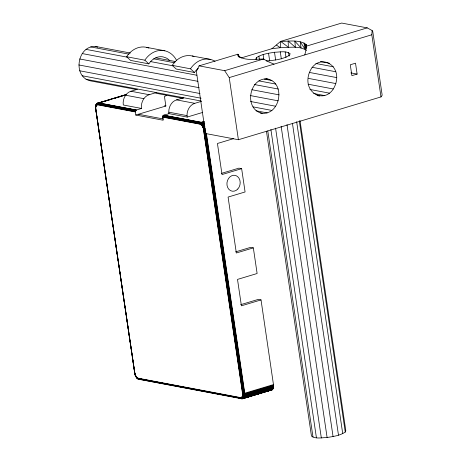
<?xml version="1.0" encoding="UTF-8"?>
<svg xmlns="http://www.w3.org/2000/svg" width="461" height="461" viewBox="0 0 461 461"><rect width="100%" height="100%" fill="white"/><g stroke="black" fill="none" stroke-linecap="round" stroke-linejoin="round"><path stroke-width="0.69" d="M202.702 112.415L187.172 117.077L168.922 113.625C167.216 114.743 162.502 114.017 162.687 117.117L200.109 124.193L201.964 125.53L203.313 128.319L242.526 393.435C242.809 394.939 242.567 397.751 240.481 397.578L138.26 378.25L136.698 377.265L135.62 375.634L134.831 373.076L95.842 109.009L95.704 105.915M134.802 373.324L136.058 376.683L138.317 378.516L240.538 397.843L242.025 397.313L242.705 395.717L242.705 393.458L203.376 127.939L202.091 125.386L200.374 123.997L162.67 116.846M134.837 372.655L134.554 372.937L134.894 374.009L95.704 108.663M156.383 92.54L149.157 94.707A11.381 9.301 -79.3 0 0 141.539 108.45L136.387 109.995L98.614 102.884L97.847 103.5L97.588 104.837C95.802 104.687 95.876 107.874 95.462 107.822C95.415 105.529 95.819 107.655 95.462 107.194M206.384 133.419L244.751 393.216C245.592 395.1 243.961 400.523 241.593 397.676L241.599 397.342L242.642 398.241L243.627 398.327L272.405 389.689L273.425 387.908L273.638 385.771L261.03 299.921L258.287 299.402L240.694 304.681M95.698 106.716C95.669 105.004 96.274 105.177 95.646 107.131M272.67 389.436L243.886 398.074L242.884 398.004L242.025 397.313L242.037 396.881L243.103 397.71L244.123 397.768L272.9 389.124M241.818 397.515L242.025 397.313M306.369 46.509L306.029 44.377C298.763 39.346 288.949 41.415 280.622 41.386L280.374 47.696L271.927 48.699L241.161 57.936L239.213 56.3L237.934 54.202L199.1 65.86L196.369 71.38L205.543 133.517L238.4 139.729L380.988 96.919L382.175 95.22L372.77 31.538L372.142 30.547L367.244 27.879L341.687 23.05L280.622 41.386L271.927 48.699M136.058 376.689C134.353 374.447 137.257 378.423 136.421 376.666M95.784 106.33L96.009 106.22C95.248 105.027 96.798 103.466 98.049 103.777L135.471 110.853L136.387 109.995M137.003 378.02L136.122 376.522M239.138 57.573L239.213 56.3M95.513 107.448L95.542 106.549M136.162 110.087L98.746 103.016L97.674 103.31L97.3 104.872L97.357 103.391L98.614 102.884M162.687 117.117L163.148 120.229L135.77 115.048L135.471 110.853M380.988 96.919L371.814 34.782L372.142 30.547M135.378 375.427L135.788 376.176L134.94 373.911M95.9 105.972L96.309 104.267L97.64 103.131L126.729 94.349M97.092 103.587L96.418 104.163L96.332 105.563L96.816 104.756L97.87 104.595L135.292 111.666M97.058 104.647L97.023 104.958L97.064 103.529L98.274 102.907M203.975 121.883L201.474 122.724L200.42 124.28L201.111 122.574L204.292 121.52M97.951 102.987L96.787 103.719L96.384 105.12M96.816 104.756L96.591 104.918M95.496 106.837L95.606 106.059M95.548 106.987L96.326 104.866L97.893 104.313L135.309 111.389M136.669 89.601L90.667 80.906C72.17 77.2 77.171 45.247 95.675 46.475L130.354 53.032M260.148 112.945C280.588 117.417 286.863 80.998 265.853 78.647M335.781 83.562C342.01 62.61 315.998 52.007 308.835 74.135C302.6 95.081 328.618 105.69 335.781 83.562L308.518 78.405M136.531 377.179L136.058 376.683M163.332 115.4L201.111 122.574L203.238 124.297L204.834 127.466C202.955 127.691 203.272 128.896 205.007 128.066M203.514 128.423L203.629 128.907L204.874 128.734L204.978 129.322L243.973 393.389C245.264 395.521 242.227 401.082 240.481 397.578L241.673 398.765L243.345 398.529M203.215 127.466L203.03 127.006L204.655 126.216L204.886 126.798L203.215 127.466L203.376 127.939M203.629 128.907L203.531 129.374L204.978 129.322L205.145 128.671M95.56 106.382L95.807 105.442M304.779 54.911L305.868 50.681L306.029 44.377L306.335 47.16M204.027 122.574L202.2 123.202L201.054 124.626L201.624 123.104L203.658 122.303M135.839 376.602L135.816 376.291L136.675 377.617M163.546 115.267L201.324 122.436L202.788 123.392L204.396 125.663L202.823 126.562L203.03 127.006M96.309 104.267L95.652 105.955M255.809 59.164L256.339 57.723C261.646 54.064 268.296 53.303 274.502 52.266C279.585 52.197 285.699 50.514 290.136 53.678L289.606 55.124C282.76 59.544 274.243 60.287 266.308 60.979M266.452 131.264L311.469 436.089C315.906 439.252 322.014 437.57 327.103 437.501C333.303 436.463 339.959 435.703 345.26 432.043L345.796 430.603L300.048 120.799M163.77 115.175L201.549 122.344L203.019 123.306L204.344 125.052L202.748 125.98L202.823 126.562M201.25 124.505C201.682 125.052 202.955 122.28 204.384 122.897M95.548 108.421C95.341 106.462 95.876 109.044 95.56 108.871M95.784 105.362L96.654 104.255L95.94 105.004L96.153 105.869M95.773 105.557L96.787 104.221L97.951 104.042L135.367 111.113M96.268 104.745L96.879 103.673M273.425 387.908L244.641 396.552L242.624 396.103L242.209 397.071M201.538 124.758C201.941 125.455 203.364 122.655 204.742 123.266M96.458 104.111L95.842 105.788L96.199 105.367M202.592 126.141C201.814 125.599 203.451 124.764 204.039 124.556M201.82 125.052L201.964 125.53L203.71 124.095M136.318 377.052L136.589 377.38M96.199 104.457L96.689 103.806M96.533 103.967L97.357 103.333L126.712 94.453M96.418 104.163L98.181 103.541L135.603 110.611M139.337 379.455L138.381 379.069L138.26 378.25L138.905 379.299L139.798 379.415L137.868 378.861L137.315 377.818L137.378 378.487L138.473 378.994L137.269 378.331M200.374 123.997L200.109 124.193L200.166 123.364L200.754 122.476L203.929 121.427M243.033 398.673L138.715 379.161L138.046 378.93L137.741 378.314L138.035 378.441M96.787 103.719L98.343 103.327L135.764 110.404M242.474 398.8L272.405 389.689M137.447 378.147L137.741 378.314M200.961 124.291L200.668 124.118M134.704 373.381C134.531 374.015 135.43 375.26 135.085 373.859M134.94 374.539L135.194 375.093M273.529 387.424L244.751 396.062L242.705 395.717L242.624 396.103M273.604 386.9L244.82 395.538L242.763 395.302L242.705 395.717M97.231 103.356L98.533 103.149L135.955 110.225M272.123 389.891L242.371 398.777L241.091 397.855L242.561 398.713L243.633 397.82L244.249 396.143L244.244 393.337L205.675 132.123M273.638 386.347L244.86 394.991L242.791 394.864L242.763 395.302M141.539 108.45L123.289 104.999A11.381 9.301 -79.3 0 1 130.907 91.255L137.476 89.284M126.377 94.695L98.971 102.924L98.181 103.541L97.888 104.866L135.309 111.942M99.15 102.97L103.95 101.529M105.315 101.12L110.116 99.68M114.224 98.441L116.281 97.824M119.024 97.006L122.447 95.974M123.819 95.565L125.876 94.949M199.1 65.86L224.657 70.689L263.485 59.031L268.625 61.86L274.018 64.148M367.244 27.879L306.179 46.215L306.335 47.518M224.657 70.689L229.226 77.592L371.814 34.782M168.922 113.625L168.789 112.173A11.381 9.301 -79.3 0 1 176.54 99.881L183.766 97.715M135.77 115.048L165.856 106.018L164.439 96.435A23.73 19.391 -79.3 0 0 166.79 95.346M176.54 99.881L194.79 103.333L201.359 101.362M357.119 74.071L351.887 75.644L350.285 64.771L355.517 63.197L357.119 74.071L350.833 72.884M233.675 138.611L217.436 143.486L222.023 174.552L241.645 168.663L245.085 191.966L228.08 197.072L236.337 252.991L253.343 247.885L257.129 273.511L237.507 279.406L241.403 305.81L261.03 299.921M221.315 173.428L238.907 168.144L241.645 168.663M235.64 251.856L250.605 247.367L253.343 247.885M273.529 384.572L244.751 393.216C242.002 393.245 242.325 394.437 244.82 393.821L273.598 385.183M273.638 385.771L244.86 394.414L242.613 394.46L242.791 394.864M273.281 388.358L244.503 397.002L242.509 396.46M273.108 388.767L244.33 397.405L243.299 397.37L242.215 396.581M270.111 390.306L241.673 398.765M271.817 390.029L270.797 390.098M137.153 377.934C136.496 377.063 137.205 379.011 137.966 378.354M139.435 379.317L138.214 379.063L136.306 377.213M241.334 398.725L242.371 398.777M135.69 375.617L135.309 375.571M267.253 78.912C248.75 77.684 243.754 109.637 262.246 113.343M242.763 393.942L242.791 394.409M263.485 59.031C255.158 59.002 245.344 61.071 238.078 56.035L237.934 54.202L238.285 56.173M242.561 398.713C244.756 398.148 244.751 395.117 244.509 393.279L206.142 133.488M240.93 398.483C243.466 398.702 243.765 395.279 243.42 393.452L204.425 129.391C203.975 126.931 202.863 123.946 200.264 123.104L162.848 116.028M241.12 398.627C243.742 398.851 244.048 395.313 243.696 393.429L204.701 129.362C204.235 126.815 203.082 123.738 200.402 122.862L162.981 115.792M320.401 61.549L329.488 63.266M315.825 63.48L333.303 66.787M312.022 67.266L335.792 71.755M309.389 72.429L336.651 77.581M146.604 47.356L164.859 50.808M192.237 55.983L210.493 59.434M308.121 84.213L333.286 88.973M155.835 57.85L175.653 61.595M264.245 79.096L271.932 80.548M90.69 46.913L128.913 54.139M153.686 58.824L174.915 62.834M309.896 89.457L329.465 93.162M258.967 80.894L275.747 84.069M169.32 60.212A17.403 14.222 -79.3 0 0 166.375 58.051L163.027 56.882A17.403 14.222 -79.3 0 0 157.697 57.112L155.945 57.717A17.403 14.222 -79.3 0 0 148.84 63.86L130.584 60.414L126.596 56.732L144.852 60.184A23.73 19.391 -79.3 0 1 176.436 60.103M194 56.496A23.73 19.391 -79.3 0 0 172.23 65.358L190.485 68.81A23.73 19.391 -79.3 0 1 215.039 61.255M86.011 49.373L127.766 57.273M150.419 61.555L173.065 65.837M313.601 93.508L324.786 95.623M317.007 95.531L319.801 96.061M198.293 68.303A17.403 14.222 -79.3 0 0 194.473 72.492L176.217 69.041L172.23 65.358M254.466 84.542L278.231 89.036M82.191 53.562L196.847 75.241M251.827 89.711L279.089 94.862M79.695 58.973L197.896 81.32M250.26 95.554L278.225 100.844M78.825 64.955L199.146 87.699M250.559 101.495L275.73 106.255M79.684 70.781L200.005 93.525M253.031 106.871L271.909 110.438M82.173 75.748L201.077 98.233M256.039 110.79L267.224 112.905M85.988 79.269L201.353 101.08M155.778 93.214L183.386 98.435M130.907 91.255L149.157 94.707M125.617 95.214L143.867 98.666M164.462 105.753L165.856 106.018M168.789 112.173L187.039 115.625A11.381 9.301 -79.3 0 1 194.79 103.333M163.142 115.578L200.564 122.655C203.134 123.45 204.304 126.326 204.874 128.734M162.75 116.287L200.166 123.364C202.661 124.176 203.733 127.04 204.165 129.403L243.16 393.469C243.489 395.221 243.206 398.506 240.769 398.304L137.585 378.567M162.687 116.564L200.109 123.64C202.488 124.412 203.514 127.15 203.923 129.408L242.918 393.469C243.235 395.146 242.964 398.281 240.636 398.085L137.499 378.372M138.386 114.265L163.661 119.042M241.783 398.782L138.559 379.213M139.568 379.455L138.254 378.994M95.675 46.475L97.68 47.178M137.712 378.735L138.409 379.155M276.456 45.12L280.374 47.696C288.92 47.662 298.976 45.489 306.548 50.358M138.329 378.677L138.698 378.948M280.622 41.386L288.367 47.229L288.16 41L295.42 47.327L294.804 41.133L301.096 47.979L300.18 41.767L305.055 49.148L303.989 42.867L306.283 48.785M241.593 397.676L241.345 397.785M241.091 397.855L240.821 397.872M137.747 378.4L138.104 378.723M137.343 378.377L137.695 378.688M136.952 378.049L137.522 378.608M190.485 68.81L194.473 72.492M144.852 60.184L148.84 63.86M97.317 104.584L97.888 104.866L97.588 104.561M136.64 377.726L137.182 378.302M136.341 377.357L136.848 377.957M136.035 376.833L136.525 377.565M135.782 376.418L136.22 377.127M135.943 376.17L136.226 376.689M135.54 375.974L135.932 376.66M135.321 375.508L135.661 376.164M135.125 375.024L135.338 375.611M134.952 374.522L135.125 375.087M202.091 125.386L202.246 125.922M134.837 373.957L134.998 374.528M134.779 373.525L133.644 365.613M134.6 372.805L134.693 373.502M299.304 120.817L345.26 432.043M288.598 52.566L289.116 56.098M296.659 121.704L342.725 433.645M285.175 51.92L286.004 57.567M292.424 123.266L338.489 435.207M280.276 51.816L281.319 58.875M286.996 124.603L333.061 436.544M274.502 52.266L275.649 60.034M281.141 126.268L327.103 437.501M268.538 53.222L269.691 60.985M275.574 128.146L321.323 437.95M263.116 54.559L263.842 59.498M270.889 129.466L316.43 437.846M258.875 56.121L259.399 59.653M267.783 130.953L313.007 437.201M256.339 57.723L256.65 59.838M229.226 77.592L238.4 139.729M95.807 109.378L96.545 114.357M96.752 115.78L97.49 120.765M97.703 122.188L97.911 123.611M98.124 125.035L98.856 130.019M99.069 131.443L99.801 136.421M100.014 137.845L100.221 139.274M100.435 140.697L101.166 145.676M101.38 147.099L102.538 154.931M102.745 156.354L103.483 161.338M103.69 162.762L104.849 170.587M105.056 172.011L105.794 176.995M106.001 178.419L106.214 179.842M106.422 181.265L107.159 186.25M107.373 187.673L108.525 195.499M108.738 196.922L109.47 201.906M109.683 203.33L110.842 211.161M111.049 212.584L111.787 217.563M111.994 218.987L112.207 220.41M112.415 221.833L113.152 226.818M113.36 228.241L114.518 236.072M114.726 237.496L115.463 242.474M115.676 243.898L116.829 251.729M117.042 253.152L117.774 258.137M117.987 259.56L118.195 260.984M118.408 262.407L119.14 267.386M119.353 268.809L120.091 273.794M120.298 275.217L120.511 276.64M120.719 278.064L121.456 283.048M121.664 284.472L122.822 292.297M123.029 293.726L123.767 298.705M123.974 300.128L124.188 301.552M124.395 302.975L125.133 307.96M125.346 309.383L126.078 314.362M126.291 315.791L126.498 317.214M126.712 318.637L127.443 323.616M127.657 325.04L128.809 332.871M129.022 334.294L129.76 339.279M129.967 340.702L131.126 348.528M131.333 349.951L132.071 354.935M132.278 356.359L132.491 357.782M132.699 359.205L133.436 364.19M134.693 373.041L95.542 108.168M95.496 108.254L95.606 108.929M187.039 115.625L187.172 117.077M95.508 107.609L95.779 108.491L95.6 106.952M95.508 107.067L95.513 107.926M126.596 56.732A23.73 19.391 -79.3 0 1 148.938 48.088M237.818 189.004A8.056 6.587 -79.3 0 0 235.83 175.549A8.056 6.587 -79.3 0 0 227.014 185.224A8.056 6.587 -79.3 0 0 237.818 189.004"/></g></svg>
